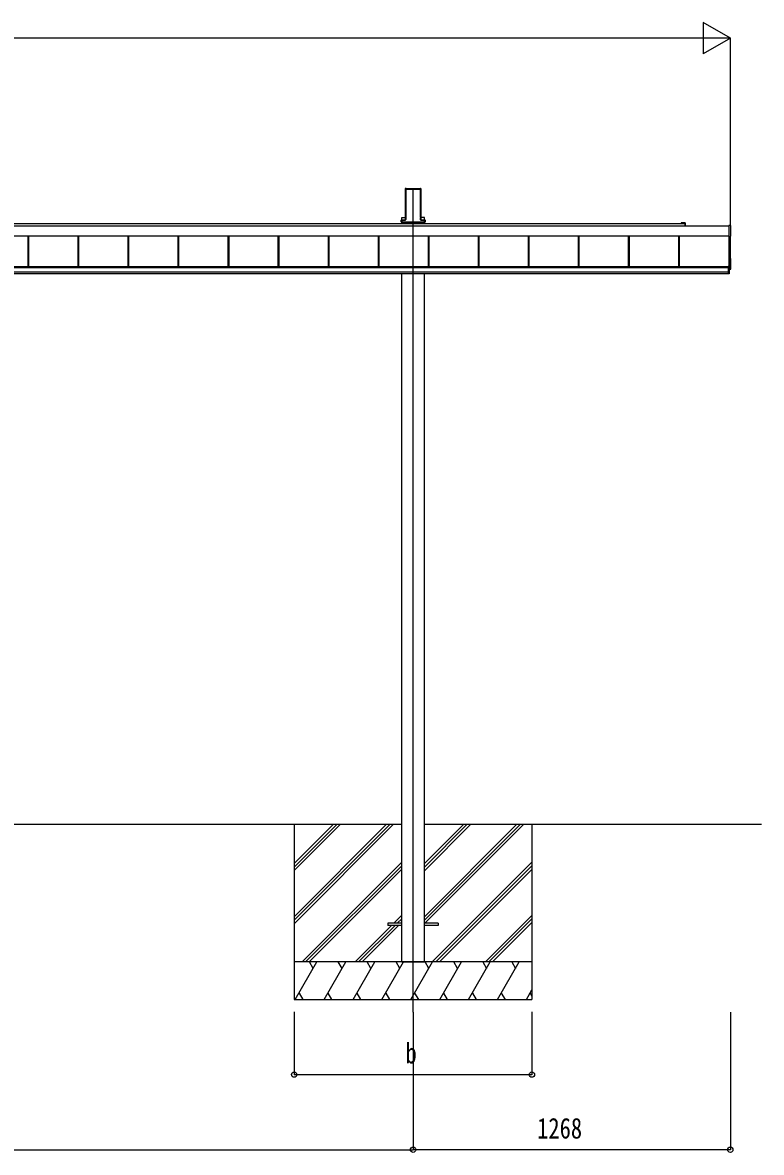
# Model space of a CAD drawing. Units: millimetres, scale not verified. Extents: x -10512 to 10512, y -7425 to 7425.
# Drawn here: x -481 to 2472, y -4823 to -311 of the extents above; entities that cross this region are included whole.
import ezdxf
from ezdxf.enums import TextEntityAlignment as Align

# ---------------------------------------------------------------- set-up
doc = ezdxf.new("R2010")
doc.units = ezdxf.units.MM
doc.header["$LTSCALE"] = 30
for name, color, linetype in [('0-3_YKK_12', 2, 'Continuous'), ('0-4_YKK_A1', 4, 'Continuous'), ('0-5_YKK_D', 6, 'Continuous')]:
    doc.layers.add(name, color=color, linetype=linetype)
doc.styles.add('ＭＳ ゴシック', font='')
doc.styles.get('ＭＳ ゴシック').set_extended_font_data('MS Gothic')

msp = doc.modelspace()

# ---------------------------------------------------------------- linework, layer by layer
at = {"layer": '0-3_YKK_12'}
msp.add_line((1079.55, -4262.5), (1079.55, -973.91), dxfattribs=at)
at = {"layer": '0-4_YKK_A1'}
for p, q in [((1048.3, -979.26), (1048.3, -1095.93)), ((1048.66, -973.41), (1048.31, -978.91)), ((1049.1, -973.88), (1048.66, -973.41)), ((1049.16, -972.94), (1051.2, -972.94)), ((1049.16, -972.94), (1049.6, -973.41)), ((1049.18, -1089.88), (1049.18, -974.76)), ((1049.68, -974.44), (1049.68, -1089.56)), ((1051.51, -973.27), (1051.2, -972.94)), ((1051.51, -973.27), (1107.59, -973.27)), ((1052.05, -976.41), (1107.05, -976.41)), ((1052.05, -1097.77), (1052.05, -976.41)), ((1107.59, -973.27), (1107.9, -972.94)), ((1107.9, -972.94), (1109.94, -972.94)), ((1109.42, -1089.56), (1109.42, -974.44)), ((1109.5, -973.41), (1109.94, -972.94)), ((1109.92, -974.76), (1109.92, -1089.88)), ((1110.44, -973.41), (1110, -973.88)), ((1110.44, -973.41), (1110.79, -978.91)), ((1110.8, -979.26), (1110.8, -1095.93)), ((-3455.95, -1122.83), (2341.05, -1122.83)), ((-3280.45, -1112.86), (2151.8, -1112.86)), ((1031.68, -1106.68), (1031.68, -1107.18)), ((1031.68, -1107.18), (1032.14, -1107.18)), ((1032.14, -1106.68), (1032.14, -1099.8)), ((1034.14, -1106.68), (1032.14, -1106.68)), ((1034.14, -1107.18), (1032.14, -1107.18)), ((1032.15, -1106.68), (1032.15, -1107.18)), ((1032.18, -1098.84), (1047.19, -1098.84)), ((1034.14, -1099.89), (1034.14, -1106.68)), ((1047.72, -1099.89), (1034.14, -1099.89)), ((1034.14, -1106.68), (1124.96, -1106.68)), ((1034.14, -1106.68), (1034.14, -1107.18)), ((1034.14, -1107.18), (1124.96, -1107.18)), ((1034.35, -1089.5), (1048.3, -1089.5)), ((1034.35, -1098.84), (1034.35, -1089.5)), ((1034.35, -1112.86), (1034.35, -1107.18)), ((1034.55, -1107.18), (1034.55, -1112.86)), ((1035.55, -1106.84), (1123.55, -1106.84)), ((1048.29, -1096.29), (1048.19, -1097.9)), ((1048.71, -1098.45), (1049.09, -1092.36)), ((1049.59, -1092.39), (1049.21, -1098.48)), ((1109.89, -1098.48), (1109.51, -1092.39)), ((1110.01, -1092.36), (1110.39, -1098.45)), ((1124.75, -1089.5), (1110.8, -1089.5)), ((1110.81, -1096.29), (1110.91, -1097.9)), ((1111.38, -1099.39), (1124.96, -1099.39)), ((1124.96, -1099.89), (1111.38, -1099.89)), ((1111.91, -1098.84), (1126.92, -1098.84)), ((1124.55, -1107.18), (1124.55, -1112.86)), ((1124.75, -1098.84), (1124.75, -1089.5)), ((1124.75, -1112.86), (1124.75, -1107.18)), ((1124.96, -1099.39), (1124.96, -1099.89)), ((1124.96, -1106.68), (1124.96, -1099.89)), ((1126.95, -1106.68), (1124.96, -1106.68)), ((1124.96, -1106.68), (1124.96, -1107.18)), ((1126.95, -1107.18), (1124.96, -1107.18)), ((1126.95, -1099.8), (1126.95, -1106.68)), ((1127.42, -1107.18), (1126.95, -1107.18)), ((1126.96, -1106.68), (1126.96, -1107.18)), ((1127.42, -1106.68), (1127.42, -1107.18)), ((2157.09, -1110.36), (2151.8, -1110.36)), ((2151.8, -1112.86), (2165.25, -1112.86)), ((2165.55, -1110.36), (2158.01, -1110.36)), ((2165.55, -1113.16), (2165.55, -1122.83)), ((2168.05, -1122.83), (2168.05, -1112.86)), ((2349.05, -1163.27), (2349.05, -1122.25)), ((-3455.95, -1162.77), (2341.05, -1162.77)), ((-3455.95, -1163.01), (2341.05, -1163.01)), ((-458.95, -1285.2), (-458.95, -1163.01)), ((-458.95, -1285.2), (-458.95, -1163.01)), ((-456.35, -1285.2), (-456.35, -1163.01)), ((-456.35, -1285.2), (-456.35, -1163.01)), ((-455.95, -1285.2), (-455.95, -1163.01)), ((-258.95, -1285.2), (-258.95, -1163.01)), ((-256.35, -1285.2), (-256.35, -1163.01)), ((-255.95, -1285.2), (-255.95, -1163.01)), ((-58.95, -1285.2), (-58.95, -1163.01)), ((-56.35, -1285.2), (-56.35, -1163.01)), ((-55.95, -1285.2), (-55.95, -1163.01)), ((141.05, -1285.2), (141.05, -1163.01)), ((143.65, -1285.2), (143.65, -1163.01)), ((144.05, -1285.2), (144.05, -1163.01)), ((341.05, -1285.2), (341.05, -1163.01)), ((343.65, -1285.2), (343.65, -1163.01)), ((344.05, -1285.2), (344.05, -1163.01)), ((541.05, -1285.2), (541.05, -1163.01)), ((543.65, -1285.2), (543.65, -1163.01)), ((544.05, -1285.2), (544.05, -1163.01)), ((741.05, -1285.2), (741.05, -1163.01)), ((743.65, -1285.2), (743.65, -1163.01)), ((744.05, -1285.2), (744.05, -1163.01)), ((941.05, -1285.2), (941.05, -1163.01)), ((943.65, -1285.2), (943.65, -1163.01)), ((944.05, -1285.2), (944.05, -1163.01)), ((1141.05, -1285.2), (1141.05, -1163.01)), ((1143.65, -1285.2), (1143.65, -1163.01)), ((1144.05, -1285.2), (1144.05, -1163.01)), ((1341.05, -1285.2), (1341.05, -1163.01)), ((1343.65, -1285.2), (1343.65, -1163.01)), ((1344.05, -1285.2), (1344.05, -1163.01)), ((1541.05, -1285.2), (1541.05, -1163.01)), ((1543.65, -1285.2), (1543.65, -1163.01)), ((1544.05, -1285.2), (1544.05, -1163.01)), ((1741.05, -1285.2), (1741.05, -1163.01)), ((1743.65, -1285.2), (1743.65, -1163.01)), ((1744.05, -1285.2), (1744.05, -1163.01)), ((1941.05, -1285.2), (1941.05, -1163.01)), ((1943.65, -1285.2), (1943.65, -1163.01)), ((1944.05, -1285.2), (1944.05, -1163.01)), ((2141.05, -1285.2), (2141.05, -1163.01)), ((2143.65, -1285.2), (2143.65, -1163.01)), ((2144.05, -1285.2), (2144.05, -1163.01)), ((2341.05, -1164.04), (2341.05, -1164.54)), ((2341.05, -1164.54), (2348.58, -1164.08)), ((2342.55, -1312.47), (2342.55, -1164.45)), ((2347.55, -1294.44), (2347.55, -1164.14)), ((2348.58, -1253.3), (2347.55, -1253.23)), ((2349.05, -1294.82), (2349.05, -1253.79)), ((-3453.95, -1285.2), (2339.05, -1285.2)), ((-3453.95, -1287.21), (2339.05, -1287.21)), ((-3453.95, -1289.01), (2339.05, -1289.01)), ((-3453.95, -1289.01), (2339.05, -1289.01)), ((-3453.95, -1305.98), (2339.05, -1305.98)), ((2342.55, -1284.94), (2339.05, -1284.94)), ((2342.55, -1307.38), (2339.05, -1307.38)), ((2347.55, -1294.44), (2342.55, -1294.44)), ((2342.55, -1295.99), (2348.58, -1295.63)), ((-3453.95, -1312.47), (2339.05, -1312.47)), ((1034.35, -4062.5), (1034.35, -1312.47)), ((1124.75, -4062.5), (1124.75, -1312.47)), ((2342.55, -1314), (2339.05, -1314)), ((-2149.25, -3512.5), (1034.35, -3512.5)), ((604.55, -3512.5), (604.55, -4212.5)), ((604.55, -3881.68), (973.73, -3512.5)), ((604.55, -3895.82), (987.87, -3512.5)), ((604.55, -3909.96), (1002.01, -3512.5)), ((604.55, -3697.83), (789.88, -3512.5)), ((604.55, -3683.69), (775.74, -3512.5)), ((604.55, -3669.55), (761.6, -3512.5)), ((1124.75, -3512.5), (2471.74, -3512.5)), ((1124.75, -3881.98), (1494.23, -3512.5)), ((1124.75, -3896.12), (1508.37, -3512.5)), ((1124.75, -3698.13), (1310.38, -3512.5)), ((1124.75, -3683.99), (1296.24, -3512.5)), ((1124.75, -3669.85), (1282.1, -3512.5)), ((1127.01, -3908), (1522.51, -3512.5)), ((1554.55, -3512.5), (1554.55, -4212.5)), ((635.86, -4062.5), (1034.35, -3664.01)), ((650, -4062.5), (1034.35, -3678.15)), ((664.14, -4062.5), (1034.35, -3692.3)), ((1156.36, -4062.5), (1554.55, -3664.31)), ((1170.5, -4062.5), (1554.55, -3678.45)), ((1184.64, -4062.5), (1554.55, -3692.6)), ((1002.49, -3908), (1034.35, -3876.14)), ((1368.49, -4062.5), (1554.55, -3876.44)), ((847.99, -4062.5), (993.49, -3917)), ((862.13, -4062.5), (1007.63, -3917)), ((876.28, -4062.5), (1021.78, -3917)), ((979.35, -3908), (979.35, -3917)), ((1034.35, -3908), (979.35, -3908)), ((1034.35, -3917), (979.35, -3917)), ((1016.63, -3908), (1034.35, -3890.28)), ((1030.78, -3908), (1034.35, -3904.43)), ((1179.35, -3908), (1124.35, -3908)), ((1179.35, -3917), (1124.35, -3917)), ((1179.35, -3908), (1179.35, -3917)), ((1382.63, -4062.5), (1554.55, -3890.58)), ((1396.78, -4062.5), (1554.55, -3904.73)), ((1554.55, -4062.5), (604.55, -4062.5)), ((608.83, -4212.5), (695.43, -4062.5)), ((680.43, -4088.48), (665.43, -4062.5)), ((724.3, -4212.5), (810.9, -4062.5)), ((795.9, -4088.48), (780.9, -4062.5)), ((839.77, -4212.5), (926.37, -4062.5)), ((911.37, -4088.48), (896.37, -4062.5)), ((955.24, -4212.5), (1041.84, -4062.5)), ((1026.84, -4088.48), (1011.84, -4062.5)), ((1034.35, -4062.5), (1124.75, -4062.5)), ((1070.71, -4212.5), (1157.31, -4062.5)), ((1142.31, -4088.48), (1127.31, -4062.5)), ((1186.18, -4212.5), (1272.78, -4062.5)), ((1257.78, -4088.48), (1242.78, -4062.5)), ((1301.65, -4212.5), (1388.25, -4062.5)), ((1358.25, -4062.5), (1373.25, -4088.48)), ((1417.12, -4212.5), (1503.72, -4062.5)), ((1473.72, -4062.5), (1488.72, -4088.48)), ((623.82, -4186.52), (638.82, -4212.5)), ((739.29, -4186.52), (754.29, -4212.5)), ((854.76, -4186.52), (869.76, -4212.5)), ((970.24, -4186.52), (985.24, -4212.5)), ((1085.71, -4186.52), (1100.7, -4212.5)), ((1201.18, -4186.52), (1216.17, -4212.5)), ((1316.65, -4186.52), (1331.64, -4212.5)), ((1432.11, -4186.52), (1447.11, -4212.5)), ((1532.59, -4212.5), (1554.55, -4174.46)), ((1547.58, -4186.52), (1554.55, -4198.58)), ((604.55, -4212.5), (1554.55, -4212.5))]:
    msp.add_line(p, q, dxfattribs=at)
for points in [[(1031.68, -1099.33), (1031.68, -1106.68), (1032.14, -1106.68)], [(1034.14, -1099.89), (1034.14, -1099.39), (1047.72, -1099.39)], [(1127.42, -1099.33), (1127.42, -1106.68), (1126.95, -1106.68)], [(2348.58, -1121.75), (2341.05, -1121.29), (2341.05, -1121.79), (2341.05, -1164.04)], [(2339.05, -1284.94), (2339.05, -1307.38), (2339.05, -1314)], [(2339.55, -1284.94), (2339.55, -1307.38), (2339.55, -1314)], [(2342.55, -1284.94), (2342.55, -1307.38), (2342.55, -1314)]]:
    msp.add_lwpolyline(points, dxfattribs=at)
for centre, radius, start, end in [((1032.65, -1099.8), 0.501, 90.24971, 179.75029), ((1126.45, -1099.8), 0.501, 0.24971, 89.75029), ((2151.8, -1111.61), 1.25, 90, 270), ((2157.09, -1110.56), 0.2, 23.57818, 90), ((2157.55, -1110.36), 0.3, 203.57818, 336.42182), ((2158.01, -1110.56), 0.2, 90, 156.42182), ((2165.25, -1113.16), 0.3, 0, 90), ((2165.55, -1112.86), 2.5, 0, 90), ((2348.55, -1122.25), 0.497, 0.05228, 86.83056), ((2348.18, -1163.31), 0.873, 297.46207, 2.25858), ((2348.55, -1253.79), 0.497, 0.05228, 86.83056), ((2348.18, -1294.85), 0.873, 297.46207, 2.25858)]:
    msp.add_arc(centre, radius, start, end, dxfattribs=at)
for centre, major_axis, ratio, start_param, end_param in [((1048.34, -978.91), (0.031, 0.5), 0.061627, 1.5746234, 2.3600215), ((1049.16, -973.45), (0.346, -0.364), 0.996462, 2.3838095, 3.8892836), ((1048.87, -976.91), (0.22, 3.04), 0.070684, 5.5043854, 6.2286971), ((1049.37, -976.94), (0.22, 3.54), 0.060877, 5.5025319, 6.2268436), ((1109.73, -976.94), (-0.22, 3.54), 0.060877, 0.0563417, 0.7806534), ((1110.23, -976.91), (-0.22, 3.04), 0.070684, 0.0544883, 0.7787999), ((1109.94, -973.45), (-0.346, -0.364), 0.996462, 2.3939017, 3.8993758), ((1110.76, -978.91), (-0.031, 0.5), 0.061627, 3.9231638, 4.7085619), ((1032.18, -1099.34), (0.355, -0.355), 0.99628, 2.358058, 3.9251274), ((1034.14, -1099.8), (2, 0), 0.045872, 3.2026792, 4.712389), ((1034.14, -1099.3), (1.5, 0), 0.061163, 3.2026792, 4.712389), ((1047.19, -1097.83), (0.691, -0.728), 0.996462, 5.5254021, 7.0308762), ((1047.71, -1098.38), (-0.693, 0.73), 0.992955, 2.3838095, 3.8892836), ((1047.71, -1098.38), (1.04, -1.09), 0.996462, 5.5254021, 7.0308762), ((1048.26, -1096.29), (0.031, 0.5), 0.061627, 4.716216, 5.5016142), ((1048.87, -1092.36), (0.22, 3.5), 0.061627, 4.716216, 5.5016142), ((1049.37, -1092.39), (0.22, 4), 0.053972, 4.7153191, 5.5007173), ((1109.73, -1092.39), (-0.22, 4), 0.053972, 0.782468, 1.5678662), ((1111.39, -1098.38), (-1.04, -1.09), 0.996462, 5.5354944, 7.0409685), ((1110.23, -1092.36), (-0.22, 3.5), 0.061627, 0.7815711, 1.5669693), ((1111.39, -1098.38), (0.693, 0.73), 0.992955, 2.3939017, 3.8993758), ((1110.84, -1096.29), (-0.031, 0.5), 0.061627, 0.7815711, 1.5669693), ((1111.91, -1097.83), (-0.691, -0.728), 0.996462, 5.5354944, 7.0409685), ((1124.96, -1099.3), (1.5, 0), 0.061163, 4.712389, 6.2220988), ((1124.96, -1099.8), (2, 0), 0.045872, 4.712389, 6.2220988), ((1126.92, -1099.34), (-0.355, -0.355), 0.99628, 2.358058, 3.9251274)]:
    msp.add_ellipse(centre, major_axis=major_axis, ratio=ratio, start_param=start_param, end_param=end_param, dxfattribs=at)
at = {"layer": '0-5_YKK_D'}
for p, q in [((2347.55, -373.27), (2239.3, -310.77)), ((2239.3, -310.77), (2239.3, -435.77)), ((2222.55, -373.27), (-3337.45, -373.27)), ((2347.55, -373.27), (2131.04, -373.27)), ((2347.55, -373.27), (2239.3, -435.77)), ((2347.55, -1121.38), (2347.55, -372.27)), ((604.55, -4262), (604.55, -4513.5)), ((1079.55, -4263.5), (1079.55, -4813.5)), ((1079.55, -4263.5), (1079.55, -4813.5)), ((1554.55, -4262), (1554.55, -4513.5)), ((2347.55, -4263), (2347.55, -4813.5)), ((604.55, -4512.5), (1554.55, -4512.5)), ((-2194.45, -4812.5), (1079.55, -4812.5)), ((2347.55, -4812.5), (1079.55, -4812.5))]:
    msp.add_line(p, q, dxfattribs=at)
for centre in [(604.55, -4512.5), (1554.55, -4512.5), (1079.55, -4812.5), (1079.55, -4812.5), (2347.55, -4812.5)]:
    msp.add_circle(centre, 10.62, dxfattribs=at)

# ---------------------------------------------------------------- texts
at = {"layer": '0-5_YKK_D', "style": 'ＭＳ ゴシック', "width": 0.8}
for s, p in [('b', (1049.55, -4492.5)), ('1268', (1575.55, -4792.5))]:
    msp.add_text(s, height=82.48, dxfattribs=at).set_placement(p, align=Align.BOTTOM_LEFT)

doc.saveas('drawing.dxf')
